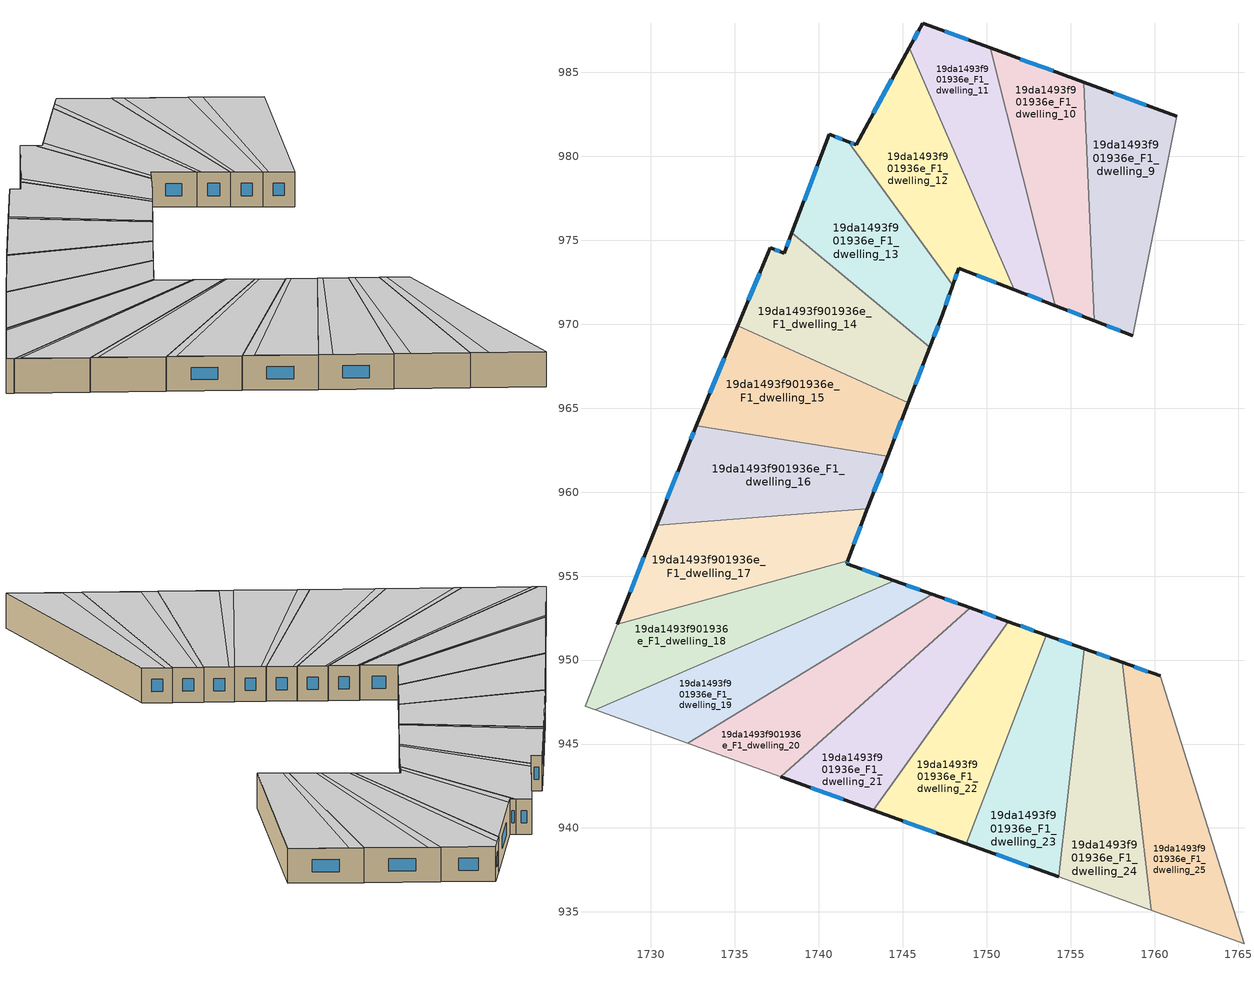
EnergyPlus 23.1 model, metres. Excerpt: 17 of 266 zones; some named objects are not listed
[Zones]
19da1493f901936e_F1_dwelling_10
 floor to 19da1493f901936e_F0_dwelling_10 (EU_floor_Construction): 1755.77,984.42 1756.41,970.21 1754.08,971.12 1750.21,986.46 z3
 wall outside (EU_wall_Construction): 1754.08,971.12 1756.41,970.21 / 1755.77,984.42 1750.21,986.46 z3:6
 wall to 19da1493f901936e_F1_dwelling_11 (EU_wall_Construction): 1750.21,986.46 1754.08,971.12 z3:6
 wall to 19da1493f901936e_F1_dwelling_9 (EU_wall_Construction): 1756.41,970.21 1755.77,984.42 z3:6
 window (EU_Window_Construction): 1754.84,970.82 1755.65,970.51 / 1753.96,985.08 1752.02,985.8 z3.98:5.02
 ceiling to 19da1493f901936e_F2_dwelling_0 (EU_floor_Construction): 1756.41,970.21 1755.77,984.42 1751.14,986.12 1754.47,970.96 z6
 ceiling to 19da1493f901936e_F2_dwelling_1 (EU_floor_Construction): 1754.47,970.96 1751.14,986.12 1750.21,986.46 1754.08,971.12 z6
19da1493f901936e_F1_dwelling_11
 floor to 19da1493f901936e_F0_dwelling_11 (EU_floor_Construction): 1750.21,986.46 1754.08,971.12 1751.66,972.05 1745.39,986.45 1746.2,987.92 z3
 wall outside (EU_wall_Construction): 1751.66,972.05 1754.08,971.12 / 1750.21,986.46 1746.2,987.92 1745.39,986.45 z3:6
 wall to 19da1493f901936e_F1_dwelling_12 (EU_wall_Construction): 1745.39,986.45 1751.66,972.05 z3:6
 window (EU_Window_Construction): 1752.45,971.75 1753.29,971.42 / 1745.94,987.45 1745.66,986.93 / 1748.91,986.94 1747.51,987.45 z3.98:5.02
 ceiling to 19da1493f901936e_F2_dwelling_1 (EU_floor_Construction): 1754.08,971.12 1750.21,986.46 1746.2,987.92 1745.79,987.17 1752.03,971.91 z6
 ceiling to 19da1493f901936e_F2_dwelling_2 (EU_floor_Construction): 1752.03,971.91 1745.79,987.17 1745.39,986.45 1751.66,972.05 z6
19da1493f901936e_F1_dwelling_12
 floor to 19da1493f901936e_F0_dwelling_12 (EU_floor_Construction): 1745.39,986.45 1751.66,972.05 1748.33,973.34 1747.97,972.33 1741.76,980.88 1742.23,980.7 z3
 wall outside (EU_wall_Construction): 1747.97,972.33 1748.33,973.34 1751.66,972.05 / 1745.39,986.45 1742.23,980.7 1741.76,980.88 z3:6
 wall to 19da1493f901936e_F1_dwelling_13 (EU_wall_Construction): 1741.76,980.88 1747.97,972.33 z3:6
 window (EU_Window_Construction): 1749.41,972.93 1750.58,972.47 / 1748.09,972.66 1748.22,973.01 / 1742.08,980.75 1741.91,980.82 / 1744.37,984.58 1743.26,982.57 z3.98:5.02
 ceiling to 19da1493f901936e_F2_dwelling_2 (EU_floor_Construction): 1751.66,972.05 1745.39,986.45 1742.47,981.12 1748.15,972.82 1748.33,973.34 z6
 ceiling to 19da1493f901936e_F2_dwelling_3 (EU_floor_Construction): 1747.97,972.33 1748.15,972.82 1742.47,981.12 1742.23,980.7 1741.76,980.87 z6
19da1493f901936e_F1_dwelling_13
 floor to 19da1493f901936e_F0_dwelling_13 (EU_floor_Construction): 1741.76,980.88 1747.97,972.33 1747.35,970.54 1746.61,968.62 1738.4,975.44 1740.63,981.3 z3
 wall outside (EU_wall_Construction): 1746.61,968.62 1747.35,970.54 1747.97,972.33 / 1741.76,980.88 1740.63,981.3 1738.4,975.44 z3:6
 wall to 19da1493f901936e_F1_dwelling_14 (EU_wall_Construction): 1738.4,975.44 1746.61,968.62 z3:6
 window (EU_Window_Construction): 1747.55,971.12 1747.77,971.75 / 1746.85,969.24 1747.11,969.92 / 1739.91,979.4 1739.13,977.35 / 1741.39,981.01 1741,981.17 z3.98:5.02
 ceiling to 19da1493f901936e_F2_dwelling_3 (EU_floor_Construction): 1746.71,968.89 1747.35,970.54 1747.97,972.33 1741.76,980.87 1740.63,981.3 1738.59,975.93 z6
 ceiling to 19da1493f901936e_F2_dwelling_4 (EU_floor_Construction): 1746.61,968.62 1746.71,968.89 1738.59,975.93 1738.4,975.44 z6
19da1493f901936e_F1_dwelling_14
 floor to 19da1493f901936e_F0_dwelling_14 (EU_floor_Construction): 1746.61,968.62 1745.33,965.31 1735.18,969.9 1737.11,974.55 1737.94,974.22 1738.4,975.44 z3
 wall outside (EU_wall_Construction): 1738.4,975.44 1737.94,974.22 1737.11,974.55 1735.18,969.9 / 1745.33,965.31 1746.61,968.62 z3:6
 wall to 19da1493f901936e_F1_dwelling_15 (EU_wall_Construction): 1735.18,969.9 1745.33,965.31 z3:6
 window (EU_Window_Construction): 1738.25,975.04 1738.09,974.62 / 1745.75,966.39 1746.19,967.54 / 1736.48,973.04 1735.81,971.41 / 1737.67,974.33 1737.38,974.45 z3.98:5.02
 ceiling to 19da1493f901936e_F2_dwelling_4 (EU_floor_Construction): 1745.39,965.46 1746.61,968.62 1738.4,975.44 1737.94,974.22 1737.11,974.55 1735.29,970.17 z6
 ceiling adiabatic (EU_roof_Construction): 1745.33,965.31 1745.39,965.46 1735.29,970.17 1735.18,969.9 z6
19da1493f901936e_F1_dwelling_15
 floor to 19da1493f901936e_F0_dwelling_15 (EU_floor_Construction): 1745.33,965.31 1744.1,962.14 1732.72,963.96 1735.18,969.9 z3
 wall outside (EU_wall_Construction): 1744.1,962.14 1745.33,965.31 / 1735.18,969.9 1732.72,963.96 z3:6
 wall to 19da1493f901936e_F1_dwelling_16 (EU_wall_Construction): 1732.72,963.96 1744.1,962.14 z3:6
 window (EU_Window_Construction): 1744.5,963.17 1744.93,964.28 / 1734.38,967.97 1733.52,965.89 z3.98:5.02
 ceiling adiabatic (EU_roof_Construction): 1744.12,962.18 1745.33,965.31 1735.18,969.9 1732.75,964.05 z6
 ceiling to 19da1493f901936e_F2_dwelling_6 (EU_floor_Construction): 1744.1,962.14 1744.12,962.18 1732.75,964.05 1732.72,963.96 z6
19da1493f901936e_F1_dwelling_16
 floor to 19da1493f901936e_F0_dwelling_16 (EU_floor_Construction): 1744.1,962.14 1742.9,959.01 1730.35,958.04 1732.22,962.77 1732.72,963.96 z3
 wall outside (EU_wall_Construction): 1742.9,959.01 1744.1,962.14 / 1732.72,963.96 1732.22,962.77 1730.35,958.04 z3:6
 wall to 19da1493f901936e_F1_dwelling_17 (EU_wall_Construction): 1730.35,958.04 1742.9,959.01 z3:6
 window (EU_Window_Construction): 1743.29,960.03 1743.71,961.12 / 1731.61,961.23 1730.96,959.57 / 1732.56,963.57 1732.38,963.15 z3.98:5.02
 ceiling to 19da1493f901936e_F2_dwelling_6 (EU_floor_Construction): 1742.9,959.01 1744.1,962.14 1732.72,963.96 1732.22,962.77 1730.35,958.04 z6
19da1493f901936e_F1_dwelling_17
 floor to 19da1493f901936e_F0_dwelling_17 (EU_floor_Construction): 1742.9,959.01 1742.87,958.95 1741.72,955.91 1728.01,952.12 1730.35,958.04 z3
 wall outside (EU_wall_Construction): 1741.72,955.91 1742.87,958.95 1742.9,959.01 / 1730.35,958.04 1728.01,952.12 z3:6
 wall to 19da1493f901936e_F1_dwelling_18 (EU_wall_Construction): 1728.01,952.12 1741.72,955.91 z3:6
 window (EU_Window_Construction): 1742.1,956.9 1742.5,957.96 / 1729.59,956.11 1728.77,954.04 z3.98:5.02
 ceiling to 19da1493f901936e_F2_dwelling_7 (EU_floor_Construction): 1741.72,955.91 1742.87,958.95 1742.88,958.96 1730.32,957.95 1728.01,952.12 z6
 ceiling to 19da1493f901936e_F2_dwelling_6 (EU_floor_Construction): 1742.88,958.96 1742.9,959.01 1730.35,958.04 1730.32,957.95 z6
19da1493f901936e_F1_dwelling_18
 floor to 19da1493f901936e_F0_dwelling_18 (EU_floor_Construction): 1744.49,954.73 1726.69,947.03 1726.08,947.25 1728.01,952.12 1741.72,955.91 1741.66,955.75 z3
 wall outside (EU_wall_Construction): 1744.49,954.73 1741.66,955.75 1741.72,955.91 z3:6
 wall to 19da1493f901936e_F1_dwelling_19 (EU_wall_Construction): 1726.69,947.03 1744.49,954.73 z3:6
 wall adiabatic (EU_wall_Construction): 1728.01,952.12 1726.08,947.25 1726.69,947.03 z3:6
 window (EU_Window_Construction): 1741.68,955.8 1741.7,955.86 / 1743.57,955.06 1742.58,955.42 z3.98:5.02
 ceiling to 19da1493f901936e_F2_dwelling_8 (EU_floor_Construction): 1744.49,954.73 1741.66,955.75 1741.67,955.77 1727.9,951.85 1726.08,947.25 1726.69,947.03 z6
 ceiling to 19da1493f901936e_F2_dwelling_7 (EU_floor_Construction): 1741.67,955.77 1741.72,955.91 1728.01,952.12 1727.9,951.85 z6
19da1493f901936e_F1_dwelling_19
 floor to 19da1493f901936e_F0_dwelling_19 (EU_floor_Construction): 1746.76,953.92 1732.21,945.04 1726.69,947.03 1744.49,954.73 z3
 wall outside (EU_wall_Construction): 1746.76,953.92 1744.49,954.73 z3:6
 wall to 19da1493f901936e_F1_dwelling_20 (EU_wall_Construction): 1732.21,945.04 1746.76,953.92 z3:6
 wall adiabatic (EU_wall_Construction): 1726.69,947.03 1732.21,945.04 z3:6
 window (EU_Window_Construction): 1746.02,954.18 1745.22,954.47 z3.98:5.02
 ceiling adiabatic (EU_roof_Construction): 1746.76,953.92 1744.66,954.67 1727.11,946.88 1732.21,945.04 z6
 ceiling to 19da1493f901936e_F2_dwelling_8 (EU_floor_Construction): 1744.66,954.67 1744.49,954.73 1726.69,947.03 1727.11,946.88 z6
19da1493f901936e_F1_dwelling_20
 floor to 19da1493f901936e_F0_dwelling_20 (EU_floor_Construction): 1749.02,953.11 1737.73,943.05 1732.21,945.04 1746.76,953.92 z3
 wall outside (EU_wall_Construction): 1749.02,953.11 1746.76,953.92 z3:6
 wall to 19da1493f901936e_F1_dwelling_21 (EU_wall_Construction): 1737.73,943.05 1749.02,953.11 z3:6
 wall adiabatic (EU_wall_Construction): 1732.21,945.04 1737.73,943.05 z3:6
 window (EU_Window_Construction): 1748.29,953.37 1747.49,953.65 z3.98:5.02
 ceiling to 19da1493f901936e_F2_dwelling_10 (EU_floor_Construction): 1749.02,953.11 1747,953.83 1732.8,944.83 1737.74,943.05 z6
 ceiling to 19da1493f901936e_F2_dwelling_9 (EU_floor_Construction): 1747,953.83 1746.76,953.92 1732.21,945.04 1732.8,944.83 z6
19da1493f901936e_F1_dwelling_21
 floor to 19da1493f901936e_F0_dwelling_21 (EU_floor_Construction): 1751.29,952.29 1743.26,941.06 1737.73,943.05 1749.02,953.11 z3
 wall outside (EU_wall_Construction): 1751.29,952.29 1749.02,953.11 / 1737.73,943.05 1743.26,941.06 z3:6
 wall to 19da1493f901936e_F1_dwelling_22 (EU_wall_Construction): 1743.26,941.06 1751.29,952.29 z3:6
 window (EU_Window_Construction): 1750.55,952.56 1749.76,952.84 / 1739.53,942.4 1741.46,941.71 z3.98:5.02
 ceiling to 19da1493f901936e_F2_dwelling_11 (EU_floor_Construction): 1743.26,941.06 1751.29,952.29 1749.33,952.99 1738.49,942.78 z6
 ceiling to 19da1493f901936e_F2_dwelling_10 (EU_floor_Construction): 1749.33,952.99 1749.02,953.11 1737.74,943.05 1738.49,942.78 z6
19da1493f901936e_F1_dwelling_22
 floor to 19da1493f901936e_F0_dwelling_22 (EU_floor_Construction): 1753.55,951.48 1748.78,939.07 1743.26,941.06 1751.29,952.29 z3
 wall outside (EU_wall_Construction): 1753.55,951.48 1751.29,952.29 / 1743.26,941.06 1748.78,939.07 z3:6
 wall to 19da1493f901936e_F1_dwelling_23 (EU_wall_Construction): 1748.78,939.07 1753.55,951.48 z3:6
 window (EU_Window_Construction): 1752.82,951.75 1752.02,952.03 / 1745.05,940.41 1746.98,939.72 z3.98:5.02
 ceiling to 19da1493f901936e_F2_dwelling_12 (EU_floor_Construction): 1748.78,939.07 1753.55,951.48 1751.67,952.16 1744.18,940.73 z6
 ceiling to 19da1493f901936e_F2_dwelling_11 (EU_floor_Construction): 1744.18,940.73 1751.67,952.16 1751.29,952.29 1743.26,941.06 z6
19da1493f901936e_F1_dwelling_23
 floor to 19da1493f901936e_F0_dwelling_23 (EU_floor_Construction): 1755.81,950.67 1754.29,937.08 1748.78,939.07 1753.55,951.48 z3
 wall outside (EU_wall_Construction): 1755.81,950.67 1753.55,951.48 / 1748.78,939.07 1754.29,937.08 z3:6
 wall to 19da1493f901936e_F1_dwelling_24 (EU_wall_Construction): 1754.29,937.08 1755.81,950.67 z3:6
 window (EU_Window_Construction): 1755.08,950.94 1754.29,951.22 / 1750.57,938.42 1752.5,937.73 z3.98:5.02
 ceiling to 19da1493f901936e_F2_dwelling_13 (EU_floor_Construction): 1754.29,937.08 1755.81,950.67 1754,951.32 1749.86,938.68 z6
 ceiling to 19da1493f901936e_F2_dwelling_12 (EU_floor_Construction): 1749.86,938.68 1754,951.32 1753.55,951.48 1748.78,939.07 z6
19da1493f901936e_F1_dwelling_24
 floor to 19da1493f901936e_F0_dwelling_24 (EU_floor_Construction): 1758.07,949.86 1759.81,935.09 1754.29,937.08 1755.81,950.67 z3
 wall outside (EU_wall_Construction): 1758.07,949.86 1755.81,950.67 z3:6
 wall to 19da1493f901936e_F1_dwelling_25 (EU_wall_Construction): 1759.81,935.09 1758.07,949.86 z3:6
 wall adiabatic (EU_wall_Construction): 1754.29,937.08 1759.81,935.09 z3:6
 window (EU_Window_Construction): 1757.34,950.13 1756.55,950.41 z3.98:5.02
 ceiling to 19da1493f901936e_F2_dwelling_14 (EU_floor_Construction): 1759.81,935.09 1758.07,949.86 1756.33,950.49 1755.55,936.63 z6
 ceiling to 19da1493f901936e_F2_dwelling_13 (EU_floor_Construction): 1755.55,936.63 1756.33,950.49 1755.81,950.67 1754.29,937.08 z6
19da1493f901936e_F1_dwelling_25
 floor to 19da1493f901936e_F0_dwelling_25 (EU_floor_Construction): 1760.33,949.05 1765.33,933.11 1759.81,935.09 1758.07,949.86 z3
 wall outside (EU_wall_Construction): 1760.33,949.05 1758.07,949.86 z3:6
 wall to 19da1493f901936e_F1_dwelling_26 (EU_wall_Construction): 1765.33,933.11 1760.33,949.05 z3:6
 wall adiabatic (EU_wall_Construction): 1759.81,935.09 1765.33,933.11 z3:6
 window (EU_Window_Construction): 1759.59,949.32 1758.8,949.6 z3.98:5.02
 ceiling to 19da1493f901936e_F2_dwelling_15 (EU_floor_Construction): 1765.33,933.11 1760.33,949.05 1758.65,949.65 1761.23,934.58 z6
 ceiling to 19da1493f901936e_F2_dwelling_14 (EU_floor_Construction): 1761.23,934.58 1758.65,949.65 1758.07,949.86 1759.81,935.09 z6
19da1493f901936e_F1_dwelling_9
 floor to 19da1493f901936e_F0_dwelling_9 (EU_floor_Construction): 1761.32,982.39 1758.71,969.32 1756.41,970.21 1755.77,984.42 z3
 wall outside (EU_wall_Construction): 1756.41,970.21 1758.71,969.32 / 1761.32,982.39 1755.77,984.42 z3:6
 wall to 19da1493f901936e_F1_dwelling_8 (EU_wall_Construction): 1758.71,969.32 1761.32,982.39 z3:6
 window (EU_Window_Construction): 1757.16,969.92 1757.96,969.61 / 1759.52,983.05 1757.58,983.76 z3.98:5.02
 ceiling to 19da1493f901936e_F2_dwelling_32 (EU_floor_Construction): 1758.71,969.32 1761.32,982.39 1756.86,984.02 1756.86,970.04 z6
 ceiling to 19da1493f901936e_F2_dwelling_0 (EU_floor_Construction): 1756.86,970.04 1756.86,984.02 1755.77,984.42 1756.41,970.21 z6
[Building]
EU S2 Campaign: North Axis=0; Terrain=City; Solar Distribution=FullExterior
[Site:Location]
Bologna: Latitude=44.5; Longitude=11.25; Time Zone=1; Elevation=37
[SizingPeriod:WeatherFileDays]
AnnualSizingPeriod: Begin Month=1; Begin Day of Month=1; End Month=12; End Day of Month=31; Day of Week for Start Day=Monday; Use Weather File Daylight Saving Period=No; Use Weather File Rain and Snow Indicators=No
[MATERIAL]
EU_InternalMass_Material: Roughness=MediumRough; Thickness=0.1; Conductivity=1; Density=1800; Specific Heat=900; Thermal Absorptance=0.9; Solar Absorptance=0.7; Visible Absorptance=0.7
[MATERIAL:NOMASS] Roughness=MediumRough; Thermal Absorptance=0.9; Solar Absorptance=0.7; Visible Absorptance=0.7
Name | Thermal Resistance
EU_wall_NoMass | 0.905828
EU_roof_NoMass | 0.37593
EU_floor_NoMass | 0.67114
[WINDOWMATERIAL:SIMPLEGLAZINGSYSTEM]
EU_Window_SimpleGlazing: UFactor=4.52486; Solar Heat Gain Coefficient=0.85; Visible Transmittance=0.85
[CONSTRUCTION]
EU_wall_Construction: EU_wall_NoMass
EU_roof_Construction: EU_roof_NoMass
EU_floor_Construction: EU_floor_NoMass
EU_Window_Construction: EU_Window_SimpleGlazing
EU_InternalMass_Construction: EU_InternalMass_Material
[ZONE] Type=1; Multiplier=1; Ceiling Height=autocalculate; Floor Area=autocalculate; Part of Total Floor Area=Yes
Name | Volume
19da1493f901936e_F1_dwelling_10 | 164.966
19da1493f901936e_F1_dwelling_11 | 164.934
19da1493f901936e_F1_dwelling_12 | 164.944
19da1493f901936e_F1_dwelling_13 | 164.94
19da1493f901936e_F1_dwelling_14 | 164.946
19da1493f901936e_F1_dwelling_15 | 164.951
19da1493f901936e_F1_dwelling_16; 19da1493f901936e_F1_dwelling_19 | 164.962
19da1493f901936e_F1_dwelling_17 | 164.923
19da1493f901936e_F1_dwelling_18 | 164.942
19da1493f901936e_F1_dwelling_20 | 164.952
19da1493f901936e_F1_dwelling_21 | 164.905
19da1493f901936e_F1_dwelling_22 | 164.958
19da1493f901936e_F1_dwelling_23 | 164.955
19da1493f901936e_F1_dwelling_24 | 164.956
19da1493f901936e_F1_dwelling_25 | 164.96
19da1493f901936e_F1_dwelling_9 | 164.986
[INTERNALMASS] Construction=EU_InternalMass_Construction
Name | Zone or ZoneList | Surface Area
19da1493f901936e_F1_dwelling_9_EU_InternalMass | 19da1493f901936e_F1_dwelling_9 | 54.9951
19da1493f901936e_F1_dwelling_10_EU_InternalMass | 19da1493f901936e_F1_dwelling_10 | 54.9885
19da1493f901936e_F1_dwelling_11_EU_InternalMass | 19da1493f901936e_F1_dwelling_11 | 54.978
19da1493f901936e_F1_dwelling_12_EU_InternalMass | 19da1493f901936e_F1_dwelling_12 | 54.9809
19da1493f901936e_F1_dwelling_13_EU_InternalMass | 19da1493f901936e_F1_dwelling_13 | 54.98
19da1493f901936e_F1_dwelling_14_EU_InternalMass | 19da1493f901936e_F1_dwelling_14 | 54.982
19da1493f901936e_F1_dwelling_15_EU_InternalMass | 19da1493f901936e_F1_dwelling_15 | 54.9835
19da1493f901936e_F1_dwelling_16_EU_InternalMass | 19da1493f901936e_F1_dwelling_16 | 54.9874
19da1493f901936e_F1_dwelling_17_EU_InternalMass | 19da1493f901936e_F1_dwelling_17 | 54.9741
19da1493f901936e_F1_dwelling_18_EU_InternalMass | 19da1493f901936e_F1_dwelling_18 | 54.981
19da1493f901936e_F1_dwelling_19_EU_InternalMass | 19da1493f901936e_F1_dwelling_19 | 54.9872
19da1493f901936e_F1_dwelling_20_EU_InternalMass | 19da1493f901936e_F1_dwelling_20 | 54.9839
19da1493f901936e_F1_dwelling_21_EU_InternalMass | 19da1493f901936e_F1_dwelling_21 | 54.9681
19da1493f901936e_F1_dwelling_22_EU_InternalMass | 19da1493f901936e_F1_dwelling_22 | 54.986
19da1493f901936e_F1_dwelling_23_EU_InternalMass | 19da1493f901936e_F1_dwelling_23 | 54.985
19da1493f901936e_F1_dwelling_24_EU_InternalMass | 19da1493f901936e_F1_dwelling_24 | 54.9849
19da1493f901936e_F1_dwelling_25_EU_InternalMass | 19da1493f901936e_F1_dwelling_25 | 54.9866
[OTHEREQUIPMENT] Fuel Type=Electricity; Design Level Calculation Method=Watts/Area; Power per Zone Floor Area=1; Fraction Latent=0; Fraction Radiant=0; Fraction Lost=0; Carbon Dioxide Generation Rate=0; EndUse Subcategory=EU_Step8_InternalGains
Name | Zone or ZoneList or Space or SpaceList | Schedule
EU_Step8_InternalGain_19da1493f901936e_F1_dwelling_9_f000 | 19da1493f901936e_F1_dwelling_9 | EU_Step8_GainSchedule_19da1493f901936e_F1_dwelling_9_f000
EU_Step8_InternalGain_19da1493f901936e_F1_dwelling_10_f000 | 19da1493f901936e_F1_dwelling_10 | EU_Step8_GainSchedule_19da1493f901936e_F1_dwelling_10_f000
EU_Step8_InternalGain_19da1493f901936e_F1_dwelling_11_f000 | 19da1493f901936e_F1_dwelling_11 | EU_Step8_GainSchedule_19da1493f901936e_F1_dwelling_11_f000
EU_Step8_InternalGain_19da1493f901936e_F1_dwelling_12_f000 | 19da1493f901936e_F1_dwelling_12 | EU_Step8_GainSchedule_19da1493f901936e_F1_dwelling_12_f000
EU_Step8_InternalGain_19da1493f901936e_F1_dwelling_13_f000 | 19da1493f901936e_F1_dwelling_13 | EU_Step8_GainSchedule_19da1493f901936e_F1_dwelling_13_f000
EU_Step8_InternalGain_19da1493f901936e_F1_dwelling_14_f000 | 19da1493f901936e_F1_dwelling_14 | EU_Step8_GainSchedule_19da1493f901936e_F1_dwelling_14_f000
EU_Step8_InternalGain_19da1493f901936e_F1_dwelling_15_f000 | 19da1493f901936e_F1_dwelling_15 | EU_Step8_GainSchedule_19da1493f901936e_F1_dwelling_15_f000
EU_Step8_InternalGain_19da1493f901936e_F1_dwelling_16_f000 | 19da1493f901936e_F1_dwelling_16 | EU_Step8_GainSchedule_19da1493f901936e_F1_dwelling_16_f000
EU_Step8_InternalGain_19da1493f901936e_F1_dwelling_17_f000 | 19da1493f901936e_F1_dwelling_17 | EU_Step8_GainSchedule_19da1493f901936e_F1_dwelling_17_f000
EU_Step8_InternalGain_19da1493f901936e_F1_dwelling_18_f000 | 19da1493f901936e_F1_dwelling_18 | EU_Step8_GainSchedule_19da1493f901936e_F1_dwelling_18_f000
EU_Step8_InternalGain_19da1493f901936e_F1_dwelling_19_f000 | 19da1493f901936e_F1_dwelling_19 | EU_Step8_GainSchedule_19da1493f901936e_F1_dwelling_19_f000
EU_Step8_InternalGain_19da1493f901936e_F1_dwelling_20_f000 | 19da1493f901936e_F1_dwelling_20 | EU_Step8_GainSchedule_19da1493f901936e_F1_dwelling_20_f000
EU_Step8_InternalGain_19da1493f901936e_F1_dwelling_21_f000 | 19da1493f901936e_F1_dwelling_21 | EU_Step8_GainSchedule_19da1493f901936e_F1_dwelling_21_f000
EU_Step8_InternalGain_19da1493f901936e_F1_dwelling_22_f000 | 19da1493f901936e_F1_dwelling_22 | EU_Step8_GainSchedule_19da1493f901936e_F1_dwelling_22_f000
EU_Step8_InternalGain_19da1493f901936e_F1_dwelling_23_f000 | 19da1493f901936e_F1_dwelling_23 | EU_Step8_GainSchedule_19da1493f901936e_F1_dwelling_23_f000
EU_Step8_InternalGain_19da1493f901936e_F1_dwelling_24_f000 | 19da1493f901936e_F1_dwelling_24 | EU_Step8_GainSchedule_19da1493f901936e_F1_dwelling_24_f000
EU_Step8_InternalGain_19da1493f901936e_F1_dwelling_25_f000 | 19da1493f901936e_F1_dwelling_25 | EU_Step8_GainSchedule_19da1493f901936e_F1_dwelling_25_f000
[ZONEVENTILATION:DESIGNFLOWRATE] Schedule=EU_AlwaysOn; Design Flow Rate Calculation Method=AirChanges/Hour; Air Changes per Hour=0.73129; Ventilation Type=Natural; Fan Pressure Rise=0; Fan Total Efficiency=1; Constant Term Coefficient=1; Temperature Term Coefficient=0; Velocity Term Coefficient=0; Velocity Squared Term Coefficient=0; Minimum Indoor Temperature=-100; Maximum Indoor Temperature=100; Delta Temperature=-100; Minimum Outdoor Temperature=-100; Maximum Outdoor Temperature=100; Maximum Wind Speed=40
Name | Zone or ZoneList or Space or SpaceList
EU_ConstantAir_19da1493f901936e_F1_dwelling_9 | 19da1493f901936e_F1_dwelling_9
EU_ConstantAir_19da1493f901936e_F1_dwelling_10 | 19da1493f901936e_F1_dwelling_10
EU_ConstantAir_19da1493f901936e_F1_dwelling_11 | 19da1493f901936e_F1_dwelling_11
EU_ConstantAir_19da1493f901936e_F1_dwelling_12 | 19da1493f901936e_F1_dwelling_12
EU_ConstantAir_19da1493f901936e_F1_dwelling_13 | 19da1493f901936e_F1_dwelling_13
EU_ConstantAir_19da1493f901936e_F1_dwelling_14 | 19da1493f901936e_F1_dwelling_14
EU_ConstantAir_19da1493f901936e_F1_dwelling_15 | 19da1493f901936e_F1_dwelling_15
EU_ConstantAir_19da1493f901936e_F1_dwelling_16 | 19da1493f901936e_F1_dwelling_16
EU_ConstantAir_19da1493f901936e_F1_dwelling_17 | 19da1493f901936e_F1_dwelling_17
EU_ConstantAir_19da1493f901936e_F1_dwelling_18 | 19da1493f901936e_F1_dwelling_18
EU_ConstantAir_19da1493f901936e_F1_dwelling_19 | 19da1493f901936e_F1_dwelling_19
EU_ConstantAir_19da1493f901936e_F1_dwelling_20 | 19da1493f901936e_F1_dwelling_20
EU_ConstantAir_19da1493f901936e_F1_dwelling_21 | 19da1493f901936e_F1_dwelling_21
EU_ConstantAir_19da1493f901936e_F1_dwelling_22 | 19da1493f901936e_F1_dwelling_22
EU_ConstantAir_19da1493f901936e_F1_dwelling_23 | 19da1493f901936e_F1_dwelling_23
EU_ConstantAir_19da1493f901936e_F1_dwelling_24 | 19da1493f901936e_F1_dwelling_24
EU_ConstantAir_19da1493f901936e_F1_dwelling_25 | 19da1493f901936e_F1_dwelling_25
[HVACTEMPLATE:ZONE:IDEALLOADSAIRSYSTEM] System Availability Schedule=EU_AlwaysOn; Maximum Heating Supply Air Temperature=50; Minimum Cooling Supply Air Temperature=13; Maximum Heating Supply Air Humidity Ratio=0.0156; Minimum Cooling Supply Air Humidity Ratio=0.0077; Heating Limit=NoLimit; Cooling Limit=NoLimit; Heating Availability Schedule=EU_AlwaysOn; Cooling Availability Schedule=EU_CoolingOff; Dehumidification Control Type=ConstantSensibleHeatRatio; Cooling Sensible Heat Ratio=0.7; Dehumidification Setpoint=60; Humidification Control Type=None; Humidification Setpoint=30; Outdoor Air Method=None; Outdoor Air Flow Rate per Person=0.00944; Outdoor Air Flow Rate per Zone Floor Area=0; Outdoor Air Flow Rate per Zone=0; Demand Controlled Ventilation Type=None; Outdoor Air Economizer Type=NoEconomizer; Heat Recovery Type=None; Sensible Heat Recovery Effectiveness=0.7; Latent Heat Recovery Effectiveness=0.65
Name | Template Thermostat
19da1493f901936e_F1_dwelling_9 | EU_HeatOnly_19da1493f901936e_F1_dwelling_9
19da1493f901936e_F1_dwelling_10 | EU_HeatOnly_19da1493f901936e_F1_dwelling_10
19da1493f901936e_F1_dwelling_11 | EU_HeatOnly_19da1493f901936e_F1_dwelling_11
19da1493f901936e_F1_dwelling_12 | EU_HeatOnly_19da1493f901936e_F1_dwelling_12
19da1493f901936e_F1_dwelling_13 | EU_HeatOnly_19da1493f901936e_F1_dwelling_13
19da1493f901936e_F1_dwelling_14 | EU_HeatOnly_19da1493f901936e_F1_dwelling_14
19da1493f901936e_F1_dwelling_15 | EU_HeatOnly_19da1493f901936e_F1_dwelling_15
19da1493f901936e_F1_dwelling_16 | EU_HeatOnly_19da1493f901936e_F1_dwelling_16
19da1493f901936e_F1_dwelling_17 | EU_HeatOnly_19da1493f901936e_F1_dwelling_17
19da1493f901936e_F1_dwelling_18 | EU_HeatOnly_19da1493f901936e_F1_dwelling_18
19da1493f901936e_F1_dwelling_19 | EU_HeatOnly_19da1493f901936e_F1_dwelling_19
19da1493f901936e_F1_dwelling_20 | EU_HeatOnly_19da1493f901936e_F1_dwelling_20
19da1493f901936e_F1_dwelling_21 | EU_HeatOnly_19da1493f901936e_F1_dwelling_21
19da1493f901936e_F1_dwelling_22 | EU_HeatOnly_19da1493f901936e_F1_dwelling_22
19da1493f901936e_F1_dwelling_23 | EU_HeatOnly_19da1493f901936e_F1_dwelling_23
19da1493f901936e_F1_dwelling_24 | EU_HeatOnly_19da1493f901936e_F1_dwelling_24
19da1493f901936e_F1_dwelling_25 | EU_HeatOnly_19da1493f901936e_F1_dwelling_25
[SIZING:ZONE] Zone Cooling Design Supply Air Temperature Input Method=SupplyAirTemperature; Zone Cooling Design Supply Air Temperature=13; Zone Heating Design Supply Air Temperature Input Method=SupplyAirTemperature; Zone Heating Design Supply Air Temperature=50; Zone Cooling Design Supply Air Humidity Ratio=0.008; Zone Heating Design Supply Air Humidity Ratio=0.008; Cooling Design Air Flow Method=DesignDay; Cooling Design Air Flow Rate=0; Cooling Minimum Air Flow per Zone Floor Area=0.000762; Cooling Minimum Air Flow=0; Cooling Minimum Air Flow Fraction=0.2; Heating Design Air Flow Method=DesignDay; Heating Design Air Flow Rate=0; Heating Maximum Air Flow per Zone Floor Area=0.002032; Heating Maximum Air Flow=0.141576; Heating Maximum Air Flow Fraction=0.3; Account for Dedicated Outdoor Air System=No; Dedicated Outdoor Air System Control Strategy=NeutralSupplyAir; Dedicated Outdoor Air Low Setpoint Temperature for Design=autosize; Dedicated Outdoor Air High Setpoint Temperature for Design=autosize; Zone Load Sizing Method=Sensible Load Only No Latent Load; Zone Latent Cooling Design Supply Air Humidity Ratio Input Method=HumidityRatioDifference; Zone Cooling Design Supply Air Humidity Ratio Difference=0.005; Zone Latent Heating Design Supply Air Humidity Ratio Input Method=HumidityRatioDifference; Zone Humidification Design Supply Air Humidity Ratio Difference=0.005
19da1493f901936e_F1_dwelling_9; 19da1493f901936e_F1_dwelling_10; 19da1493f901936e_F1_dwelling_11; 19da1493f901936e_F1_dwelling_12; 19da1493f901936e_F1_dwelling_13; 19da1493f901936e_F1_dwelling_14; 19da1493f901936e_F1_dwelling_15; 19da1493f901936e_F1_dwelling_16; 19da1493f901936e_F1_dwelling_17; 19da1493f901936e_F1_dwelling_18; 19da1493f901936e_F1_dwelling_19; 19da1493f901936e_F1_dwelling_20; 19da1493f901936e_F1_dwelling_21; 19da1493f901936e_F1_dwelling_22; 19da1493f901936e_F1_dwelling_23; 19da1493f901936e_F1_dwelling_24; 19da1493f901936e_F1_dwelling_25
[SCHEDULE:CONSTANT]
Name | Hourly Value
EU_AlwaysOn | 1
EU_CoolingOff | 0
[SCHEDULE:FILE] Column Number=1; Rows to Skip at Top=0; Number of Hours of Data=8760; Column Separator=Comma; Interpolate to Timestep=No; Minutes per Item=60; Adjust Schedule for Daylight Savings=Yes
Name | File
EU_Step8_GainSchedule_19da1493f901936e_F1_dwelling_9_f000 | ../../schedules/19da1493f901936e/19da1493f901936e_F1_dwelling_9_f000_gain.csv
EU_Step8_GainSchedule_19da1493f901936e_F1_dwelling_10_f000 | ../../schedules/19da1493f901936e/19da1493f901936e_F1_dwelling_10_f000_gain.csv
EU_Step8_GainSchedule_19da1493f901936e_F1_dwelling_11_f000 | ../../schedules/19da1493f901936e/19da1493f901936e_F1_dwelling_11_f000_gain.csv
EU_Step8_GainSchedule_19da1493f901936e_F1_dwelling_12_f000 | ../../schedules/19da1493f901936e/19da1493f901936e_F1_dwelling_12_f000_gain.csv
EU_Step8_GainSchedule_19da1493f901936e_F1_dwelling_13_f000 | ../../schedules/19da1493f901936e/19da1493f901936e_F1_dwelling_13_f000_gain.csv
EU_Step8_GainSchedule_19da1493f901936e_F1_dwelling_14_f000 | ../../schedules/19da1493f901936e/19da1493f901936e_F1_dwelling_14_f000_gain.csv
EU_Step8_GainSchedule_19da1493f901936e_F1_dwelling_15_f000 | ../../schedules/19da1493f901936e/19da1493f901936e_F1_dwelling_15_f000_gain.csv
EU_Step8_GainSchedule_19da1493f901936e_F1_dwelling_16_f000 | ../../schedules/19da1493f901936e/19da1493f901936e_F1_dwelling_16_f000_gain.csv
EU_Step8_GainSchedule_19da1493f901936e_F1_dwelling_17_f000 | ../../schedules/19da1493f901936e/19da1493f901936e_F1_dwelling_17_f000_gain.csv
EU_Step8_GainSchedule_19da1493f901936e_F1_dwelling_18_f000 | ../../schedules/19da1493f901936e/19da1493f901936e_F1_dwelling_18_f000_gain.csv
EU_Step8_GainSchedule_19da1493f901936e_F1_dwelling_19_f000 | ../../schedules/19da1493f901936e/19da1493f901936e_F1_dwelling_19_f000_gain.csv
EU_Step8_GainSchedule_19da1493f901936e_F1_dwelling_20_f000 | ../../schedules/19da1493f901936e/19da1493f901936e_F1_dwelling_20_f000_gain.csv
EU_Step8_GainSchedule_19da1493f901936e_F1_dwelling_21_f000 | ../../schedules/19da1493f901936e/19da1493f901936e_F1_dwelling_21_f000_gain.csv
EU_Step8_GainSchedule_19da1493f901936e_F1_dwelling_22_f000 | ../../schedules/19da1493f901936e/19da1493f901936e_F1_dwelling_22_f000_gain.csv
EU_Step8_GainSchedule_19da1493f901936e_F1_dwelling_23_f000 | ../../schedules/19da1493f901936e/19da1493f901936e_F1_dwelling_23_f000_gain.csv
EU_Step8_GainSchedule_19da1493f901936e_F1_dwelling_24_f000 | ../../schedules/19da1493f901936e/19da1493f901936e_F1_dwelling_24_f000_gain.csv
EU_Step8_GainSchedule_19da1493f901936e_F1_dwelling_25_f000 | ../../schedules/19da1493f901936e/19da1493f901936e_F1_dwelling_25_f000_gain.csv
